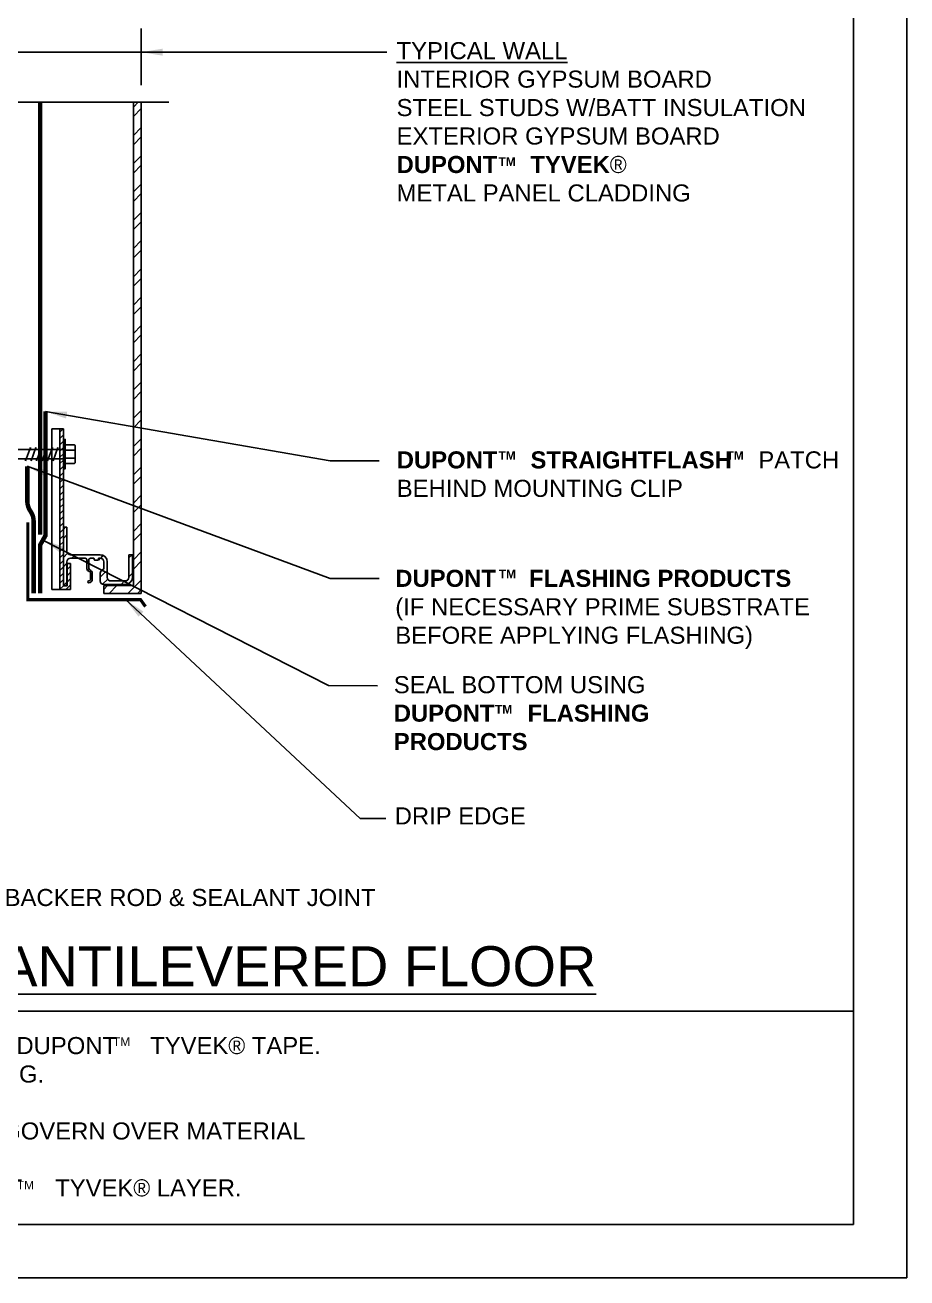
# Model space of a CAD drawing. Extents: x -35.1 to 51, y 0 to 66.
# Drawn here: x 26.2 to 51, y 0 to 35.23 of the extents above; entities that cross this region are included whole.
import ezdxf

# ---------------------------------------------------------------- set-up
doc = ezdxf.new("R2010")
doc.units = 0
doc.header["$LTSCALE"] = 1.5
doc.header["$MEASUREMENT"] = 0
doc.linetypes.add('CENTER', pattern=[2, 1.25, -0.25, 0.25, -0.25])
doc.linetypes.add('DASHED', pattern=[0.75, 0.5, -0.25])
doc.layers.get('DEFPOINTS').update_dxf_attribs({"linetype": 'CONTINUOUS'})
for name, color, linetype in [('8X11-TTB$0$B', 7, 'CONTINUOUS'), ('CLADDING', 252, 'CONTINUOUS'), ('DUPONT_FLASHING', 253, 'CENTER'), ('FLASHING', 124, 'CONTINUOUS'), ('STRUCTURE', 252, 'CONTINUOUS'), ('TEXT', 7, 'CONTINUOUS'), ('TYVEK', 160, 'DASHED')]:
    doc.layers.add(name, color=color, linetype=linetype)
doc.styles.add('DETAILS', font='sanss___.ttf', dxfattribs={"height": 1})
doc.dimstyles.new('TYVEKDETAILS', dxfattribs={"dimscale": 6, "dimtxt": 1.5, "dimasz": 0.1, "dimexe": 0.75, "dimexo": 0.75, "dimgap": 0.75, "dimtad": 0, "dimtih": 1, "dimtoh": 1, "dimdec": 4, "dimzin": 0, "dimtxsty": 'DETAILS', "dimcen": 0.0625, "dimazin": 3, "dimtfac": 1, "dimtdec": 4, "dimtofl": 0, "dimtmove": 0, "dimatfit": 3, "dimtolj": 1, "dimtzin": 0})

msp = doc.modelspace()

# ---------------------------------------------------------------- hatches: boundary and pattern name
at = {"layer": 'CLADDING'}
h = msp.add_hatch(dxfattribs=at)
h.set_pattern_fill('ANSI32', color=256, scale=1.5, style=0)
h.set_pattern_definition([(45, (48.78604357640913, 11.54052077300434), (-0.397747564417433, 0.397747564417433), []), (45, (49.05120861890914, 11.54052077300434), (-0.397747564417433, 0.397747564417433), [])])
edge = h.paths.add_edge_path()
edge.add_line((27.27618445935554, 21.10464400204287), (27.3761844593555, 21.10464400204287))
edge.add_line((27.3761844593555, 21.10464400204287), (27.3761844593555, 20.43496653664117))
edge.add_arc((27.47618445935551, 20.43496653664117), 0.1, 180, 269.9999999999992)
edge.add_line((28.31026331091694, 20.33514102383056), (27.47027963149144, 20.33514102383058))
edge.add_arc((28.31026331091694, 20.13514102383057), 0.2, 359.9999999999992, 449.9999999999992)
edge.add_line((28.51026331091696, 19.69540129385159), (28.51026331091696, 20.13514102383057))
edge.add_arc((28.61026331091696, 19.69540129385159), 0.1, 179.9999999999992, 270)
edge.add_line((28.61026331091696, 19.59540129385158), (29.01503277143431, 19.59540129385159))
edge.add_arc((29.01503277143431, 19.69540129385159), 0.1, 270.0000000000008, 359.9999999999992)
edge.add_line((29.11503277143432, 19.69540129385159), (29.11503277143431, 20.33514102383059))
edge.add_line((29.21503277143432, 20.33514102383059), (29.11503277143431, 20.33514102383059))
edge.add_line((29.21503277143432, 19.69540129385159), (29.21503277143432, 20.33514102383059))
edge.add_arc((29.01503277143431, 19.69540129385159), 0.2, 270.0000000000008, 359.9999999999992)
edge.add_line((29.01503277143431, 19.4954012938516), (28.41026331091694, 19.4954012938516))
edge.add_arc((28.41026331091694, 19.59540129385159), 0.1, 180, 270)
edge.add_line((28.31026331091694, 19.59540129385159), (28.31026331091694, 19.81527115884109))
edge.add_arc((28.41026331091694, 19.81527115884109), 0.1, 109.4712206344706, 180)
edge.add_arc((28.36026331091696, 19.95669251507852), 0.05, 289.4712206344705, 360)
edge.add_line((28.41026331091695, 19.95669251507852), (28.41026331091695, 20.13514102383057))
edge.add_arc((28.31026331091694, 20.13514102383057), 0.1, 359.9999999999992, 449.9999999999992)
edge.add_arc((28.27026331091694, 20.22514102383057), 0.01, 90, 180)
edge.add_line((28.31026331091694, 20.23514102383056), (28.27026331091694, 20.23514102383056))
edge.add_line((28.26026331091693, 20.19514102383057), (28.26026331091693, 20.22514102383057))
edge.add_line((28.25026331091694, 20.18514102383057), (28.14953929690846, 20.18514102383057))
edge.add_arc((28.25026331091694, 20.19514102383057), 0.01, 269.9999999999992, 360)
edge.add_arc((28.14953929690846, 20.19514102383057), 0.01, 179.9999999999951, 269.9999999999984)
edge.add_line((28.13953929690846, 20.19514102383057), (28.13953929690846, 20.22514102383056))
edge.add_arc((28.12953929690845, 20.22514102383056), 0.01, 0, 89.99999999999186)
edge.add_line((28.12953929690845, 20.23514102383056), (28.03953929690845, 20.23514102383058))
edge.add_arc((28.03953929690845, 20.18514102383057), 0.05, 89.99999999999919, 179.9999999999992)
edge.add_line((27.98953929690845, 19.95669251507852), (27.98953929690845, 20.18514102383057))
edge.add_arc((28.03953929690845, 19.95669251507852), 0.05, 179.9999999999976, 250.5287793655243)
edge.add_arc((27.98953929690845, 19.81527115884109), 0.1, 0, 70.528779365526)
edge.add_line((28.08953929690846, 19.81527115884109), (28.08953929690846, 19.64540129385159))
edge.add_arc((27.98953929690845, 19.64540129385159), 0.1, 270, 360)
edge.add_arc((27.98953929690845, 19.5704012938516), 0.02499999999999947, 90, 270)
edge.add_arc((27.98953929690845, 19.64540129385159), 0.05, 270, 360)
edge.add_line((28.03953929690845, 19.81779667170191), (28.03953929690845, 19.64540129385159))
edge.add_arc((27.98953929690845, 19.81779667170191), 0.05, 0, 78.46304096718684)
edge.add_arc((28.01453929690845, 19.94027115884107), 0.075, 179.9999999999951, 258.4630409671893)
edge.add_line((27.93953929690844, 19.94027115884109), (27.93953929690846, 20.18514102383057))
edge.add_arc((27.88953929690846, 20.18514102383057), 0.05, 359.9999999999976, 449.9999999999992)
edge.add_line((27.88953929690846, 20.23514102383058), (27.4761856921901, 20.23514102383058))
edge.add_arc((27.4761844593555, 20.13496653664117), 0.1, 89.99999999999919, 179.9999999999992)
edge.add_line((27.37618445935552, 19.46726789355333), (27.37618445935553, 20.13496653664117))
edge.add_line((27.27618445935551, 19.46744238074275), (27.37618445935552, 19.46726789355333))
edge.add_line((27.27618445935551, 19.46744238074275), (27.27618445935554, 21.10464400204287))
at = {"layer": 'STRUCTURE', "linetype": 'CONTINUOUS'}
h = msp.add_hatch(dxfattribs=at)
h.set_pattern_fill('ANSI32', color=256, scale=1.5, style=0)
h.set_pattern_definition([(45, (47.59172237120695, 11.49255283307582), (-0.397747564417433, 0.397747564417433), []), (45, (47.85688741370695, 11.49255283307582), (-0.397747564417433, 0.397747564417433), [])])
h.paths.add_polyline_path([(29.46569452086553, 33.05407754888026), (29.24497050685704, 33.05407754888026), (29.24497050685704, 19.46546355842887), (28.41026331091697, 19.46546355842886), (28.41026331091695, 19.24473954442038), (29.46569452086553, 19.24473954442038)])
h = msp.add_hatch(dxfattribs=at)
h.set_pattern_fill('ANSI31', color=256, style=0)
h.set_pattern_definition([(45, (47.59172237120695, 11.49334749525462), (-0.08838834764831843, 0.08838834764831845), [])])
h.paths.add_polyline_path([(27.27506362571958, 23.03136483939805), (27.17506362571971, 23.03136483939805), (27.17506362571959, 19.35301678506577), (27.47618445935553, 19.35290043842683), (27.47618445935551, 20.08783868382071), (27.37857298638053, 20.08783868382071), (27.37857298638052, 19.46183175964044), (27.2750636257195, 19.46183175964044)])
h.paths.add_polyline_path([(27.27506362571959, 23.87689647241191), (27.17506362571973, 23.87689647241191), (27.17506362571971, 23.29386483939804), (27.27506362571958, 23.29386483939804)])
h.paths.add_polyline_path([(27.27506362571958, 23.29386483939804), (27.17506362571972, 23.29386483939804), (27.17506362571971, 23.03136483939805), (27.27506362571958, 23.03136483939805)])

# ---------------------------------------------------------------- linework, layer by layer
at = {"layer": '8X11-TTB$0$B', "color": 7}
for p, q in [((49.5, 64.50000000000003), (49.5, 1.5)), ((1.5, 7.5), (49.5, 7.5)), ((1.5, 1.5), (49.5, 1.5))]:
    msp.add_line(p, q, dxfattribs=at)
at = {"layer": 'CLADDING'}
for p, q in [((29.24497050685704, 33.05407754888026), (29.24497050685704, 19.46546355842887)), ((29.46569452086554, 33.05407754888026), (29.24497050685704, 33.05407754888026)), ((29.46569452086553, 19.24473954442038), (29.46569452086553, 33.05407754888026)), ((26.95546044534699, 23.87689647241191), (27.27618445935546, 23.87689647241191)), ((27.17506362571973, 23.87689647241191), (27.1750636257196, 19.35301678506576)), ((27.2750636257195, 19.46183175964044), (27.27506362571959, 23.87689647241191)), ((27.27618445935554, 21.10464400204287), (27.3761844593555, 21.10464400204287)), ((27.3761844593555, 21.10464400204287), (27.3761844593555, 20.43496653664117)), ((27.27618445935551, 19.46744238074275), (27.27618445935553, 20.13514102383058)), ((27.37618445935552, 19.46726789355333), (27.37618445935553, 20.13496653664117)), ((27.37857298638052, 19.46183175964044), (27.37857298638053, 20.08783868382071)), ((27.37857298638053, 20.08783868382071), (27.4766694270859, 20.08783868382071)), ((28.31026331091694, 20.33514102383056), (27.47027963149144, 20.33514102383058)), ((27.88953929690846, 20.23514102383058), (27.4761856921901, 20.23514102383058)), ((27.93953929690844, 19.94027115884109), (27.93953929690846, 20.18514102383057)), ((27.98953929690845, 19.95669251507852), (27.98953929690845, 20.18514102383057)), ((28.12953929690845, 20.23514102383056), (28.03953929690845, 20.23514102383058)), ((28.13953929690846, 20.19514102383057), (28.13953929690846, 20.22514102383056)), ((28.25026331091694, 20.18514102383057), (28.14953929690846, 20.18514102383057)), ((28.26026331091693, 20.19514102383057), (28.26026331091693, 20.22514102383057)), ((28.31026331091694, 20.23514102383056), (28.27026331091694, 20.23514102383056)), ((28.41026331091695, 19.95669251507852), (28.41026331091695, 20.13514102383057)), ((28.51026331091696, 19.69540129385159), (28.51026331091696, 20.13514102383057)), ((29.11503277143432, 19.69540129385159), (29.11503277143431, 20.33514102383059)), ((29.21503277143432, 20.33514102383059), (29.11503277143431, 20.33514102383059)), ((29.21503277143432, 19.69540129385159), (29.21503277143432, 20.33514102383059)), ((28.03953929690845, 19.86527115884108), (28.03953929690844, 19.86527115884108)), ((28.03953929690845, 19.81779667170191), (28.03953929690845, 19.64540129385159)), ((28.08953929690846, 19.81527115884109), (28.08953929690846, 19.64540129385159)), ((28.31026331091694, 19.59540129385159), (28.31026331091694, 19.81527115884109)), ((28.31026331091694, 19.59540129385159), (28.31026331091694, 19.81527115884109)), ((27.2750636257195, 19.46183175964044), (27.37857298638052, 19.46183175964044)), ((27.27618445935551, 19.46744238074275), (27.37618445935552, 19.46726789355333)), ((29.01503277143431, 19.4954012938516), (28.41026331091694, 19.4954012938516)), ((28.41026331091697, 19.46546355842887), (29.24497050685704, 19.46546355842887)), ((28.41026331091698, 19.46546355842887), (28.41026331091697, 19.24473954442038)), ((28.41026331091695, 19.46546355842887), (29.24497050685702, 19.46546355842887)), ((28.41026331091697, 19.46546355842887), (28.41026331091695, 19.24473954442038)), ((28.61026331091696, 19.59540129385158), (29.01503277143431, 19.59540129385159)), ((26.95546044534696, 19.35301678506577), (27.17506362571955, 19.35301678506577)), ((27.1750636257196, 19.35301678506577), (27.47618445935553, 19.35290043842683)), ((29.46569452086553, 19.24473954442038), (28.41026331091695, 19.24473954442038))]:
    msp.add_line(p, q, dxfattribs=at)
for centre, radius, start, end in [((27.47618445935551, 20.43496653664117), 0.1, 180, 269.9999999999992), ((27.4761844593555, 20.13496653664117), 0.1, 89.99999999999919, 179.9999999999992), ((27.88953929690846, 20.18514102383057), 0.05, 359.9999999999976, 89.99999999999919), ((28.03953929690845, 20.18514102383057), 0.05, 89.99999999999919, 179.9999999999992), ((28.12953929690845, 20.22514102383056), 0.01, 0, 89.99999999999186), ((28.14953929690846, 20.19514102383057), 0.01, 179.9999999999951, 269.9999999999984), ((28.25026331091694, 20.19514102383057), 0.01, 269.9999999999992, 0), ((28.27026331091694, 20.22514102383057), 0.01, 90, 180), ((28.31026331091694, 20.13514102383057), 0.2, 359.9999999999992, 89.99999999999919), ((28.31026331091694, 20.13514102383057), 0.1, 359.9999999999992, 89.99999999999919), ((28.01453929690845, 19.94027115884107), 0.075, 179.9999999999951, 258.4630409671893), ((28.03953929690845, 19.95669251507852), 0.05, 179.9999999999976, 250.5287793655243), ((27.98953929690845, 19.81779667170191), 0.05, 0, 78.46304096718684), ((27.98953929690845, 19.81527115884109), 0.1, 0, 70.528779365526), ((28.41026331091694, 19.81527115884109), 0.1, 109.4712206344706, 180), ((28.36026331091696, 19.95669251507852), 0.05, 289.4712206344705, 0), ((27.98953929690845, 19.5704012938516), 0.02499999999999947, 90, 270), ((27.98953929690845, 19.64540129385159), 0.1, 270, 0), ((27.98953929690845, 19.64540129385159), 0.05, 270, 0), ((28.41026331091694, 19.59540129385159), 0.1, 180, 270), ((28.61026331091696, 19.69540129385159), 0.1, 179.9999999999992, 270), ((29.01503277143431, 19.69540129385159), 0.1, 270.0000000000008, 359.9999999999992), ((29.01503277143431, 19.69540129385159), 0.2, 270.0000000000008, 359.9999999999992)]:
    msp.add_arc(centre, radius, start, end, dxfattribs=at)
at = {"layer": 'DEFPOINTS'}
for p in [(51, 66.00000000000001), (0, 0)]:
    msp.add_line(p, (51, 0), dxfattribs=at)
at = {"layer": 'DUPONT_FLASHING', "linetype": 'CONTINUOUS', "const_width": 0.125}
msp.add_lwpolyline([(26.77570262181442, 24.36188043513396), (26.77570262181442, 20.87868033069115), (26.62520057703367, 20.61276729168496), (26.62520030198417, 19.24473954442038)], dxfattribs=at)
msp.add_lwpolyline([(26.26140001227567, 22.82037820789449), (26.26140001227567, 21.84212975795461, 0.1527414251704736), (26.35051326672301, 21.55722261109947, -0.1527414251704743), (26.43962652117032, 21.27231546424434), (26.43993267409214, 19.24473954442038)], format="xyb", dxfattribs=at)
at = {"layer": 'FLASHING', "const_width": 0.09}
msp.add_lwpolyline([(26.27594884257187, 21.24131300330529), (26.27594884257187, 21.24131300330529), (26.27594860839532, 19.0725976000123), (29.44431209037485, 19.07259412482891), (29.58406664952905, 18.87577585200385)], dxfattribs=at)
at = {"layer": 'STRUCTURE'}
for p, q in [((25.56622644230342, 33.05407754888027), (30.24043933970515, 33.05407754888026)), ((26.95546044534695, 19.35301678506577), (26.95546044534702, 23.87689647241191)), ((27.27618445935554, 23.29386483939804), (25.39956148306845, 23.29386483939804)), ((27.27618445935554, 23.03136483939805), (25.39956148306842, 23.03136483939804)), ((27.27618445935551, 19.46744238074275), (27.27618445935554, 21.10464400204287)), ((27.47618445935553, 19.35290043842683), (27.47618445935552, 20.08783868382071))]:
    msp.add_line(p, q, dxfattribs=at)
at = {"layer": 'STRUCTURE', "linetype": 'CONTINUOUS'}
for p, q in [((29.24497050685704, 33.05407754888026), (29.46569452086554, 33.05407754888026)), ((26.35102859536627, 23.35011483939803), (26.21199364157416, 22.97511483939803)), ((26.35102859536627, 23.35011483939803), (26.35102859536627, 23.29386483939804)), ((26.50550694182291, 23.35011483939803), (26.36647198803082, 22.97511483939803)), ((26.50550694182291, 23.35011483939803), (26.50550694182291, 23.29386483939804)), ((26.65998528827956, 23.35011483939803), (26.52095033448747, 22.97511483939803)), ((26.65998528827956, 23.35011483939803), (26.65998528827956, 23.29386483939804)), ((26.81446363473622, 23.35011483939803), (26.67542868094412, 22.97511483939803)), ((26.96894198119286, 23.35011483939803), (26.82990702740077, 22.97511483939803)), ((26.96894198119286, 23.35011483939803), (26.96894198119286, 23.29386483939804)), ((27.12342032764953, 23.35011483939803), (26.98438537385743, 22.97511483939803)), ((27.12342032764953, 23.35011483939803), (27.12342032764953, 23.29386483939804)), ((26.21199364157416, 23.03136483939802), (26.21199364157416, 22.97511483939803)), ((26.36647198803082, 23.03136483939802), (26.36647198803082, 22.97511483939803)), ((26.52095033448747, 23.03136483939802), (26.52095033448747, 22.97511483939803)), ((26.67542868094412, 23.03136483939802), (26.67542868094412, 22.97511483939803)), ((26.98438537385743, 23.03136483939802), (26.98438537385743, 22.97511483939803))]:
    msp.add_line(p, q, dxfattribs=at)
at = {"layer": 'STRUCTURE'}
msp.add_lwpolyline([(27.27618445935554, 23.57511483939804), (27.32774695935554, 23.57511483939804), (27.32774695935554, 22.75011483939804), (27.27618445935554, 22.75011483939804)], dxfattribs=at)
for points in [[(27.32774695935554, 23.42511483939803), (27.57491231368618, 23.42511483939803, -0.4142135623731054), (27.60491231368618, 23.39511483939805), (27.60491231368618, 22.93011483939804)], [(27.32774695935554, 23.27511483939803), (27.57491231368618, 23.27511483939803, -0.4142135623731054), (27.60491231368618, 23.24511483939804)], [(27.60491231368618, 23.30511483939804, -0.4142135623731054), (27.57491231368618, 23.27511483939803)], [(27.32774695935554, 23.05011483939803), (27.57491231368618, 23.05011483939803, 0.4142135623731054), (27.60491231368618, 23.08011483939804)], [(27.32774695935554, 22.90011483939803), (27.57491231368618, 22.90011483939803, 0.4142135623731054), (27.60491231368618, 22.93011483939804)]]:
    msp.add_lwpolyline(points, format="xyb", dxfattribs=at)
msp.add_arc((27.57491231368619, 23.02011483939805), 0.02999999999999936, 0, 90.00000000000244, dxfattribs=at)
at = {"layer": 'TEXT'}
for p, q in [((29.46655969030089, 33.53877669819326), (29.46655969030086, 35.12806345377001)), ((19.32306645764769, 34.46358218384012), (29.46655969030087, 34.46358218384012))]:
    msp.add_line(p, q, dxfattribs=at)
at = {"layer": 'TYVEK', "const_width": 0.125}
msp.add_lwpolyline([(26.62520268011913, 20.89376259825391), (26.62520638121667, 33.05407754888027)], dxfattribs=at)

# ---------------------------------------------------------------- texts
at = {"layer": 'TEXT', "style": 'DETAILS'}
for s, insert, char_height, width, attachment_point in [('{\\fArial|b0|i0|c0|p34;\\LTYPICAL WALL\\P}INTERIOR GYPSUM BOARD\\PSTEEL STUDS W/BATT INSULATION\\PEXTERIOR GYPSUM BOARD\\P{\\fSansSerif|b1|i0|c2|p2;DUPONT     TYVEK\\fSymbol|b0|i0|c2|p18;â }\\PMETAL PANEL CLADDING', (36.64671402917535, 34.74633813861499), 0.48, 17.52021780275822, 1), ('{\\fSansSerif|b1|i0|c2|p2;DUPONT     STRAIGHTFLASH  }  PATCH\\PBEHIND MOUNTING CLIP', (36.6513617407, 22.59695482446013), 0.48, 14.89244868489502, 4), ('{\\fArial|b1|i0|c0|p34;DUPONT     FLASHING PRODUCTS\\fSymbol|b0|i0|c2|p18; \\fSansSerif|b1|i0|c2|p2;\\P}(IF NECESSARY PRIME SUBSTRATE BEFORE APPLYING FLASHING)', (36.60977216763062, 19.91036531945676), 0.48, 12.37678793786244, 1), ('SEAL BOTTOM USING \\P{\\fSansSerif|b1|i0|c2|p2;DUPONT     FLASHING PRODUCTS}', (36.5677157439059, 16.92062839303634), 0.48, 10.15656407215698, 1), ('DRIP EDGE', (36.59351076299598, 13.23102823258481), 0.48, 19.76916389934034, 1), ('BACKER ROD & SEALANT JOINT', (25.62360943798652, 10.93663064364819), 0.48, 26.77586423114932, 1), ('{\\LMETAL PANEL - CANTILEVERED FLOOR  }', (27.20116071432504, 9.32747843559904), 1.125, 37.17715233256546, 2), ('{\\fSymbol|b0|i0|c2|p18;· }SEAL ALL DUPONT     TYVEK{\\fSymbol|b0|i0|c2|p18;â} SEAMS AND REPAIR MINOR HOLES WITH DUPONT     TYVEK{\\fSymbol|b0|i0|c2|p18;â} TAPE.\\P{\\fSymbol|b0|i0|c2|p18;· }FASTEN DUPONT     TYVEK{\\fSymbol|b0|i0|c2|p18;â} WITH APPROVED FASTENERS AND SPACING.\\P{\\fSymbol|b0|i0|c2|p18;· }INTERIOR VAPOR RETARDER MAY BE REQUIRED IN SOME REGIONS.\\P{\\fSymbol|b0|i0|c2|p18;· }LOCAL LAWS, ZONING, AND BUILDING CODES VARY AND THEREFORE GOVERN OVER MATERIAL \\P   SELECTION  AND DETAILING SHOWN ABOVE.\\P{\\fSymbol|b0|i0|c2|p18;· }EXTERIOR INSULATION MAY BE APPLIED IN FRONT OR BEHIND DUPONT     TYVEK{\\fSymbol|b0|i0|c2|p18;â} LAYER.', (2.054635837523898, 6.773097540710001), 0.4800000000000001, 35.73533227802437, 1), ('TM', (28.66938282846883, 6.765703046705905), 0.24, 16.62, 1), ('TM', (25.96571700627917, 2.729161781298501), 0.24, 16.62, 1)]:
    msp.add_mtext(s, dxfattribs=dict(at, insert=insert, char_height=char_height, width=width, attachment_point=attachment_point))
at = {"layer": 'TEXT', "char_height": 0.24, "attachment_point": 4, "style": 'DETAILS'}
for insert in [(39.51274725903998, 31.38625474169397), (39.51274725903998, 23.12336564382442), (45.92633997941201, 23.12336564382442), (39.52023717750073, 19.79310107936156), (39.41500460506436, 15.98947602338943)]:
    msp.add_mtext('{\\fSansSerif|b1|i0|c2|p2;TM}', dxfattribs=dict(at, insert=insert))

# ---------------------------------------------------------------- leaders
at = {"layer": 'TEXT'}
for points, override in [([(29.46655969030086, 34.46358218384012), (36.37611726089383, 34.46358218384012)], {"dimgap": 0.75, "dimtad": 0, "dimfxl": 3}), ([(26.77570262181442, 24.36188043513396), (34.77458779015823, 22.97419234625244), (36.15539324688533, 22.97419234625244)], {"dimfxl": 3}), ([(26.26140001227567, 22.82037820789449), (34.77458779015823, 19.66616627757776), (36.15539324688533, 19.66616627757776)], {"dimfxl": 3}), ([(26.70045159942405, 20.74572381118805), (34.73253136643351, 16.65490352663225), (36.11333682316062, 16.65116359927289)], {"dimgap": 0.75, "dimtad": 0, "dimfxl": 3}), ([(29.01993653518396, 19.0725945903004), (35.62540191128316, 12.91624853641733), (36.34856719676831, 12.91624853641733)], {"dimgap": 0.75, "dimtad": 0, "dimfxl": 3})]:
    msp.add_leader(points, dimstyle='TYVEKDETAILS', override=override, dxfattribs=at)

doc.saveas('drawing.dxf')
